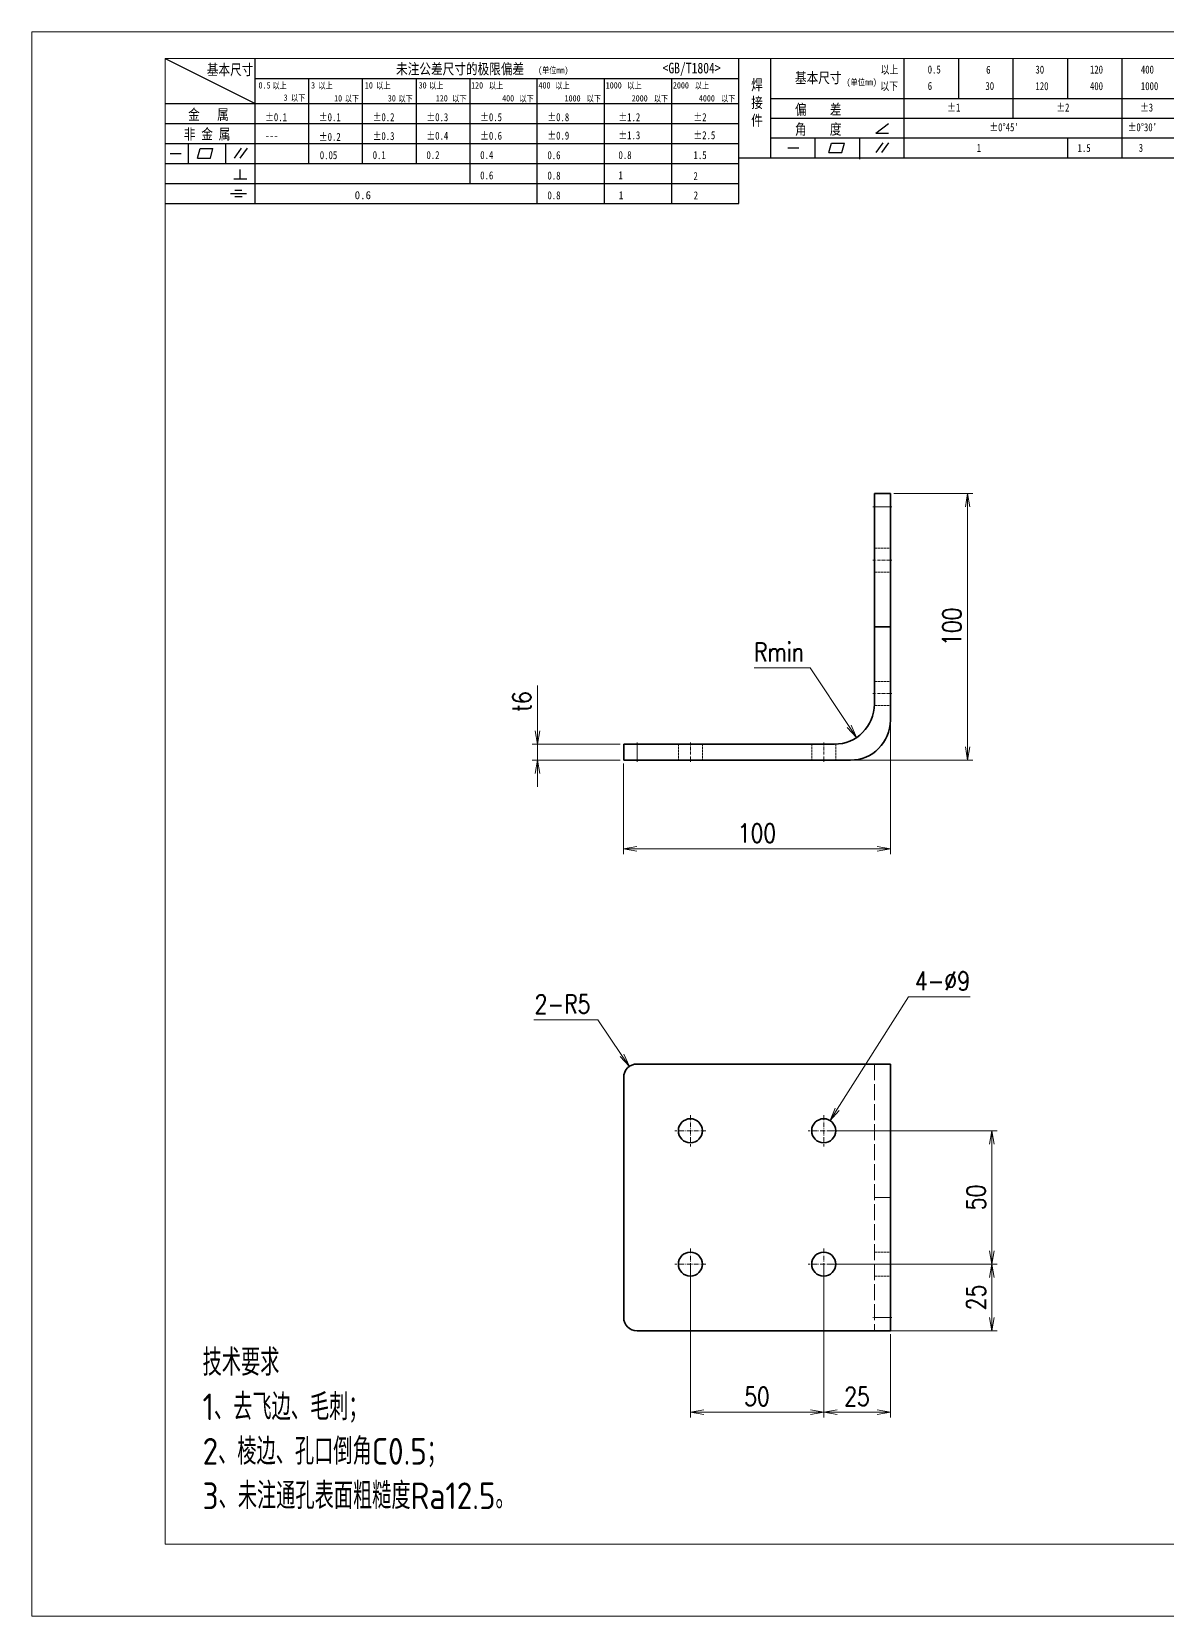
# Model space of a CAD drawing. Header units: millimetres. Extents: x 1333 to 190452, y -42879 to -5704.
# Drawn here: x 184348 to 184773, y -17761 to -17167 of the extents above; entities that cross this region are included whole.
import ezdxf

# ---------------------------------------------------------------- set-up
doc = ezdxf.new("R2010")
doc.units = ezdxf.units.MM
doc.header["$LTSCALE"] = 0.5
for name, pattern in [('AM_ISO02W050x2', [3.75, 3, -0.75]), ('AM_ISO08W050x2', [9, 6, -0.75, 1.5, -0.75]), ('DASHDOT', [18.5, 12, -3, 0.5, -3]), ('DASHED', [15, 12, -3])]:
    doc.linetypes.add(name, pattern=pattern)
for name, color, linetype, lineweight in [('中心线', 2, 'AM_ISO08W050x2', 18), ('图框', 7, 'Continuous', 18), ('标注线', 3, 'Continuous', 18), ('虚线', 1, 'AM_ISO02W050x2', 18)]:
    doc.layers.add(name, color=color, linetype=linetype, lineweight=lineweight)
doc.layers.add('图\\M+19E79\\M+195B6\\M+18E9A', color=7, linetype='Continuous')
doc.layers.add('打印-禁用', color=7, linetype='Continuous', lineweight=15, plot=False)
doc.styles.add('DIM', font='romans.shx', dxfattribs={"width": 0.8, "bigfont": 'bigfont.shx'})
doc.styles.add('国标', font='simfang.ttf', dxfattribs={"width": 0.8})
doc.styles.add('机械长仿宋', font='gbenor.shx', dxfattribs={"height": 1, "bigfont": 'gbcbig.shx'})
doc.dimstyles.new('DEH 1-2$0', dxfattribs={"dimscale": 2, "dimtxt": 3.5, "dimasz": 2.5, "dimexe": 1, "dimexo": 0.625, "dimgap": 1.2, "dimtad": 1, "dimdsep": 46, "dimtxsty": 'DIM', "dimblk": 'OPEN', "dimcen": 0, "dimclrd": 8, "dimclre": 8, "dimclrt": 2, "dimazin": 2, "dimtfac": 0.5, "dimtmove": 0, "dimatfit": 3, "dimldrblk": 'OPEN', "dimfxl": 0, "dimtolj": 2, "dimlwd": 13, "dimlwe": 13, "dimarcsym": 0})
doc.dimstyles.new('DEH 1-2$3', dxfattribs={"dimscale": 2, "dimtxt": 3.5, "dimasz": 2.5, "dimexe": 1, "dimexo": 0.625, "dimgap": 1.2, "dimtad": 1, "dimtoh": 1, "dimdsep": 46, "dimtxsty": 'DIM', "dimblk": 'OPEN', "dimcen": 0, "dimclrd": 8, "dimclre": 8, "dimclrt": 2, "dimazin": 2, "dimtfac": 0.5, "dimtofl": 0, "dimtmove": 0, "dimatfit": 3, "dimldrblk": 'OPEN', "dimfxl": 0, "dimtolj": 2, "dimlwd": 18, "dimlwe": 18, "dimarcsym": 0})
doc.dimstyles.new('DEH 1-2$4', dxfattribs={"dimscale": 2, "dimtxt": 3.5, "dimasz": 2.5, "dimexe": 1, "dimexo": 0.625, "dimgap": 1.2, "dimtad": 1, "dimtoh": 1, "dimdsep": 46, "dimtxsty": 'DIM', "dimblk": 'OPEN', "dimcen": 0, "dimclrd": 8, "dimclre": 8, "dimclrt": 2, "dimazin": 2, "dimtfac": 0.5, "dimtofl": 0, "dimtmove": 0, "dimatfit": 3, "dimldrblk": 'OPEN', "dimfxl": 0, "dimtolj": 2, "dimlwd": 18, "dimlwe": 18, "dimarcsym": 0})

# ---------------------------------------------------------------- blocks, each defined once
blk = doc.blocks.new('GZDEH零件A3图框V01版')
at = {"layer": '图\\M+19E79\\M+195B6\\M+18E9A', "color": 9}
for p, q in [((2882.49, -1554.46), (2899.37, -1562.92)), ((2899.37, -1581.67), (2899.37, -1554.46)), ((2990.09, -1581.67), (2990.09, -1554.46)), ((2996.09, -1573.08), (2996.09, -1554.46)), ((3021.09, -1561.98), (3021.09, -1554.46)), ((3031.31, -1561.98), (3031.31, -1554.46)), ((3041.53, -1561.98), (3041.53, -1554.46)), ((3051.75, -1561.98), (3051.75, -1554.46)), ((3061.98, -1561.98), (3061.98, -1554.46)), ((2899.37, -1558.24), (2990.09, -1558.24)), ((2909.45, -1574.17), (2909.45, -1558.24)), ((2919.53, -1574.17), (2919.53, -1558.24)), ((2929.61, -1574.17), (2929.61, -1558.24)), ((2939.69, -1577.92), (2939.69, -1558.24)), ((2952.29, -1581.67), (2952.29, -1558.24)), ((2964.89, -1581.67), (2964.89, -1558.24)), ((2977.49, -1581.67), (2977.49, -1558.24)), ((2996.09, -1561.98), (3113.09, -1561.98)), ((3021.09, -1573.08), (3021.09, -1561.98)), ((3041.53, -1565.68), (3041.53, -1561.98)), ((3061.98, -1573.08), (3061.98, -1561.98)), ((2882.49, -1562.92), (2990.09, -1562.92)), ((2882.49, -1566.67), (2990.09, -1566.67)), ((2996.09, -1565.68), (3113.09, -1565.68)), ((3015.75, -1568.51), (3018.15, -1566.66)), ((2882.49, -1570.42), (2990.09, -1570.42)), ((2886.92, -1574.12), (2886.92, -1570.42)), ((2893.91, -1574.12), (2893.91, -1570.42)), ((2996.09, -1569.38), (3113.09, -1569.38)), ((3004.42, -1573.08), (3004.42, -1569.38)), ((3006.97, -1572.12), (3007.45, -1570.33)), ((3007.45, -1570.33), (3009.86, -1570.33)), ((3009.39, -1572.12), (3009.86, -1570.33)), ((3012.75, -1573.08), (3012.75, -1569.38)), ((3015.75, -1568.51), (3018.15, -1568.51)), ((3015.81, -1572.12), (3017.15, -1570.26)), ((3016.89, -1572.12), (3018.23, -1570.26)), ((3051.75, -1573.08), (3051.75, -1569.38)), ((2883.43, -1572.27), (2885.49, -1572.27)), ((2888.59, -1573.16), (2889.07, -1571.37)), ((2888.59, -1573.16), (2891, -1573.16)), ((2889.07, -1571.37), (2891.48, -1571.37)), ((2891, -1573.16), (2891.48, -1571.37)), ((2895.52, -1573.16), (2896.85, -1571.3)), ((2896.6, -1573.16), (2897.94, -1571.3)), ((2990.09, -1573.08), (3113.09, -1573.08)), ((2999.26, -1571.23), (3001.32, -1571.23)), ((3006.97, -1572.12), (3009.39, -1572.12)), ((3012.75, -1573.33), (3012.75, -1573.08)), ((2882.49, -1574.17), (2990.09, -1574.17)), ((2895.42, -1577.05), (2897.81, -1577.05)), ((2896.58, -1577.05), (2896.58, -1575.28)), ((2882.49, -1577.92), (2990.09, -1577.92)), ((2894.79, -1579.77), (2897.77, -1579.77)), ((2895.57, -1579.17), (2896.92, -1579.17)), ((2882.49, -1581.67), (2990.09, -1581.67)), ((2895.57, -1580.37), (2896.93, -1580.37))]:
    blk.add_line(p, q, dxfattribs=at)
at = {"layer": '图框', "linetype": 'Continuous'}
for p, q in [((2882.49, -1554.46), (2882.49, -1832.96)), ((3272.49, -1554.46), (2882.49, -1554.46)), ((2882.49, -1832.96), (3272.49, -1832.96))]:
    blk.add_line(p, q, dxfattribs=at)
at = {"layer": '打印-禁用', "linetype": 'Continuous'}
for p, q in [((2857.49, -1549.46), (2857.49, -1846.46)), ((3277.49, -1549.46), (2857.49, -1549.46)), ((2857.49, -1846.46), (3277.49, -1846.46))]:
    blk.add_line(p, q, dxfattribs=at)
at = {"layer": '图\\M+19E79\\M+195B6\\M+18E9A', "color": 9, "style": '国标', "width": 0.8}
for s, height, p in [('基本尺寸', 2, (2890.33, -1557.58)), ('未注公差尺寸的极限偏差', 2, (2925.81, -1557.44)), ('<GB/T1804>', 2, (2975.78, -1557.27)), ('以上', 1.5, (3016.64, -1557.33)), ('0.5', 1.5, (3025.49, -1557.3)), ('6', 1.5, (3036.45, -1557.34)), ('30', 1.5, (3045.69, -1557.31)), ('120', 1.5, (3055.91, -1557.31)), ('400', 1.5, (3065.46, -1557.31)), ('30', 1.2, (2930.04, -1560.11)), ('基本尺寸', 2, (3000.6, -1559.1)), ('以下', 1.5, (3016.58, -1560.43)), ('6', 1.5, (3025.49, -1560.38)), ('30', 1.5, (3036.31, -1560.39)), ('120', 1.5, (3045.69, -1560.41)), ('400', 1.5, (3055.91, -1560.41)), ('1000', 1.5, (3065.46, -1560.41)), ('金   属', 2, (2886.82, -1565.98)), ('±0.1', 1.5, (2901.27, -1566.23)), ('±0.1', 1.5, (2911.35, -1566.23)), ('±0.2', 1.5, (2921.43, -1566.23)), ('±0.3', 1.5, (2931.51, -1566.23)), ('±0.5', 1.5, (2941.59, -1566.23)), ('±0.8', 1.5, (2954.19, -1566.23)), ('±1.2', 1.5, (2967.51, -1566.23)), ('±2', 1.5, (2981.58, -1566.23)), ('偏    差', 2, (3000.6, -1565.04)), ('±1', 1.5, (3029.16, -1564.42)), ('±2', 1.5, (3049.61, -1564.42)), ('±3', 1.5, (3065.3, -1564.42)), ('非 金 属', 2, (2886.02, -1569.65)), ('±0.3', 1.5, (2921.43, -1569.77)), ('±0.4', 1.5, (2931.51, -1569.71)), ('±0.6', 1.5, (2941.59, -1569.71)), ('±0.9', 1.5, (2954.19, -1569.68)), ('±1.3', 1.5, (2967.51, -1569.62)), ('±2.5', 1.5, (2981.58, -1569.61)), ('角    度', 2, (3000.6, -1568.74)), ("±0%%D45'", 1.5, (3037.06, -1568.12)), ("±0%%D30'", 1.5, (3062.98, -1568.12)), ('---', 1.5, (2901.27, -1569.65)), ('±0.2', 1.5, (2911.35, -1569.92)), ('1', 1.5, (3034.69, -1571.98)), ('1.5', 1.5, (3053.59, -1572.01)), ('3', 1.5, (3065.05, -1571.98)), ('0.1', 1.5, (2921.43, -1573.34)), ('0.2', 1.5, (2931.51, -1573.33)), ('0.4', 1.5, (2941.59, -1573.33)), ('0.6', 1.5, (2954.19, -1573.35)), ('0.8', 1.5, (2967.51, -1573.33)), ('1.5', 1.5, (2981.58, -1573.34)), ('0.6', 1.5, (2941.59, -1577.14)), ('0.8', 1.5, (2954.19, -1577.17)), ('1', 1.5, (2967.51, -1577.12)), ('2', 1.5, (2981.58, -1577.26)), ('0.8', 1.5, (2954.19, -1580.87)), ('1', 1.5, (2967.59, -1580.86)), ('2', 1.5, (2981.62, -1580.89))]:
    blk.add_text(s, height=height, dxfattribs=at).set_placement(p)
at = {"layer": '图\\M+19E79\\M+195B6\\M+18E9A', "color": 9, "lineweight": 15, "style": '国标', "width": 0.8}
for s, p in [('(单位mm)', (2952.44, -1557.27)), ('0.5', (2900.03, -1560.11)), ('以上', (2902.64, -1560.16)), ('3', (2909.88, -1560.11)), ('以上', (2911.25, -1560.16)), ('10', (2919.96, -1560.11)), ('以上', (2922.09, -1560.16)), ('以上', (2932.02, -1560.16)), ('120', (2939.88, -1560.11)), ('以上', (2943.21, -1560.16)), ('400', (2952.52, -1560.11)), ('以上', (2955.68, -1560.16)), ('1000', (2965.12, -1560.11)), ('以上', (2969.16, -1560.16)), ('2000', (2977.72, -1560.11)), ('以上', (2981.8, -1560.16)), ('(单位mm)', (3010.27, -1559.51)), ('3', (2904.73, -1562.41)), ('以下', (2906.1, -1562.46)), ('10', (2914.19, -1562.54)), ('以下', (2916.18, -1562.59)), ('30', (2924.27, -1562.54)), ('以下', (2926.26, -1562.59)), ('120', (2933.26, -1562.54)), ('以下', (2936.34, -1562.59)), ('400', (2945.7, -1562.54)), ('以下', (2948.94, -1562.59)), ('1000', (2957.41, -1562.54)), ('以下', (2961.54, -1562.59)), ('2000', (2969.99, -1562.54)), ('以下', (2974.14, -1562.59)), ('4000', (2982.59, -1562.54)), ('以下', (2986.74, -1562.59))]:
    blk.add_text(s, height=1.2, dxfattribs=at).set_placement(p)
at = {"layer": '图\\M+19E79\\M+195B6\\M+18E9A', "color": 9, "lineweight": 13, "style": '国标'}
blk.add_text('0.6', height=1.5, dxfattribs=at).set_placement((2918.05, -1580.85))
at = {"layer": '图\\M+19E79\\M+195B6\\M+18E9A', "color": 9, "insert": (2992.39, -1558.41), "char_height": 2, "width": 3.1877, "attachment_point": 1, "style": '国标'}
blk.add_mtext('焊\\P接\\P件', dxfattribs=at)
at = {"layer": '图\\M+19E79\\M+195B6\\M+18E9A', "color": 9, "insert": (2911.51, -1573.37), "char_height": 1.5, "attachment_point": 7, "style": '国标'}
blk.add_mtext_dynamic_manual_height_columns('0.05', width=5.1982, gutter_width=12.5, heights=[0], dxfattribs=at)
blk = doc.blocks.new('DEH A3')
at = {"layer": '图框'}
blk.add_blockref('GZDEH零件A3图框V01版', (-2857.49, 1846.46), dxfattribs=at)
blk = doc.blocks.new('_Open')
at = {"color": 0, "linetype": 'ByBlock', "lineweight": -2}
for p, q in [((-1, 0.17), (0, 0)), ((-1, -0.17), (0, 0)), ((0, 0), (-1, 0))]:
    blk.add_line(p, q, dxfattribs=at)
blk = doc.blocks.new('*D95')
at = {"layer": 'Defpoints', "color": 0, "transparency": 16777216}
for p in [(184537.2, -17433.93), (184569.5, -17433.93), (184569.5, -17439.93)]:
    blk.add_point(p, dxfattribs=at)
at = {"layer": '标注线', "color": 8, "lineweight": 13, "transparency": 16777216}
for p, q in [((184537.2, -17428.93), (184537.2, -17411.93)), ((184568.25, -17433.93), (184535.2, -17433.93)), ((184537.2, -17439.93), (184537.2, -17433.93)), ((184568.25, -17439.93), (184535.2, -17439.93)), ((184537.2, -17444.93), (184537.2, -17449.93))]:
    blk.add_line(p, q, dxfattribs=at)
at = {"layer": '标注线', "color": 8, "lineweight": 13, "transparency": 16777216, "xscale": 5, "yscale": 5, "zscale": 5}
for p, rotation in [((184537.2, -17433.93), 270), ((184537.2, -17439.93), 90)]:
    blk.add_blockref('_Open', p, dxfattribs=dict(at, rotation=rotation))
at = {"layer": '标注线', "color": 2, "transparency": 16777216, "insert": (184531.3, -17417.93), "char_height": 7, "attachment_point": 5, "rotation": 90, "style": 'DIM'}
blk.add_mtext('\\A2;{\\Fromans,bigfont|c134;t}6', dxfattribs=at)
blk = doc.blocks.new('*D96')
at = {"layer": 'Defpoints', "color": 0, "transparency": 16777216}
for p in [(184669.5, -17424.93), (184569.5, -17439.93), (184669.5, -17473.19)]:
    blk.add_point(p, dxfattribs=at)
at = {"layer": '标注线', "color": 8, "lineweight": 13, "transparency": 16777216}
for p, q in [((184669.5, -17426.18), (184669.5, -17475.19)), ((184569.5, -17441.18), (184569.5, -17475.19)), ((184574.5, -17473.19), (184664.5, -17473.19))]:
    blk.add_line(p, q, dxfattribs=at)
at = {"layer": '标注线', "color": 8, "lineweight": 13, "transparency": 16777216, "xscale": 5, "yscale": 5, "zscale": 5, "rotation": 180}
blk.add_blockref('_Open', (184569.5, -17473.19), dxfattribs=at)
at = {"layer": '标注线', "color": 8, "lineweight": 13, "transparency": 16777216, "xscale": 5, "yscale": 5, "zscale": 5}
blk.add_blockref('_Open', (184669.5, -17473.19), dxfattribs=at)
at = {"layer": '标注线', "color": 2, "transparency": 16777216, "insert": (184619.5, -17467.29), "char_height": 7, "attachment_point": 5, "style": 'DIM'}
blk.add_mtext('\\A2;100', dxfattribs=at)
blk = doc.blocks.new('*D97')
at = {"layer": 'Defpoints', "color": 0, "transparency": 16777216}
for p in [(184669.5, -17339.93), (184698.49, -17339.93), (184654.5, -17439.93)]:
    blk.add_point(p, dxfattribs=at)
at = {"layer": '标注线', "color": 8, "lineweight": 13, "transparency": 16777216}
for p, q in [((184670.75, -17339.93), (184700.49, -17339.93)), ((184698.49, -17434.93), (184698.49, -17344.93)), ((184655.75, -17439.93), (184700.49, -17439.93))]:
    blk.add_line(p, q, dxfattribs=at)
at = {"layer": '标注线', "color": 8, "lineweight": 13, "transparency": 16777216, "xscale": 5, "yscale": 5, "zscale": 5}
for p, rotation in [((184698.49, -17339.93), 90), ((184698.49, -17439.93), 270)]:
    blk.add_blockref('_Open', p, dxfattribs=dict(at, rotation=rotation))
at = {"layer": '标注线', "color": 2, "transparency": 16777216, "insert": (184692.59, -17389.93), "char_height": 7, "attachment_point": 5, "rotation": 90, "style": 'DIM'}
blk.add_mtext('\\A2;100', dxfattribs=at)
blk = doc.blocks.new('*D98')
at = {"layer": 'Defpoints', "color": 0, "transparency": 16777216}
for p in [(184648.5, -17418.93), (184656.81, -17431.42)]:
    blk.add_point(p, dxfattribs=at)
at = {"layer": '标注线', "color": 8, "lineweight": 18, "transparency": 16777216}
for p, q in [((184618.38, -17405.31), (184639.45, -17405.31)), ((184639.45, -17405.31), (184654.04, -17427.25))]:
    blk.add_line(p, q, dxfattribs=at)
at = {"layer": '标注线', "color": 8, "lineweight": 18, "transparency": 16777216, "xscale": 5, "yscale": 5, "zscale": 5, "rotation": 303.616333123547}
blk.add_blockref('_Open', (184656.81, -17431.42), dxfattribs=at)
at = {"layer": '标注线', "color": 2, "transparency": 16777216, "insert": (184627.72, -17399.41), "char_height": 7, "attachment_point": 5, "style": 'DIM'}
blk.add_mtext('\\A2;{\\Fromans,bigfont|c134;Rmin}', dxfattribs=at)
blk = doc.blocks.new('*D99')
at = {"layer": 'Defpoints', "color": 0, "transparency": 16777216}
for p in [(184644.5, -17628.83), (184669.5, -17653.83), (184669.5, -17684.36)]:
    blk.add_point(p, dxfattribs=at)
at = {"layer": '标注线', "color": 8, "lineweight": 13, "transparency": 16777216}
for p, q in [((184644.5, -17630.08), (184644.5, -17686.36)), ((184669.5, -17655.08), (184669.5, -17686.36)), ((184649.5, -17684.36), (184664.5, -17684.36))]:
    blk.add_line(p, q, dxfattribs=at)
at = {"layer": '标注线', "color": 8, "lineweight": 13, "transparency": 16777216, "xscale": 5, "yscale": 5, "zscale": 5, "rotation": 180}
blk.add_blockref('_Open', (184644.5, -17684.36), dxfattribs=at)
at = {"layer": '标注线', "color": 8, "lineweight": 13, "transparency": 16777216, "xscale": 5, "yscale": 5, "zscale": 5}
blk.add_blockref('_Open', (184669.5, -17684.36), dxfattribs=at)
at = {"layer": '标注线', "color": 2, "transparency": 16777216, "insert": (184657, -17678.46), "char_height": 7, "attachment_point": 5, "style": 'DIM'}
blk.add_mtext('\\A2;25', dxfattribs=at)
blk = doc.blocks.new('*D100')
at = {"layer": 'Defpoints', "color": 0, "transparency": 16777216}
for p in [(184594.5, -17628.83), (184644.5, -17628.83), (184594.5, -17684.36)]:
    blk.add_point(p, dxfattribs=at)
at = {"layer": '标注线', "color": 8, "lineweight": 13, "transparency": 16777216}
for p, q in [((184594.5, -17630.08), (184594.5, -17686.36)), ((184644.5, -17630.08), (184644.5, -17686.36)), ((184639.5, -17684.36), (184599.5, -17684.36))]:
    blk.add_line(p, q, dxfattribs=at)
at = {"layer": '标注线', "color": 8, "lineweight": 13, "transparency": 16777216, "xscale": 5, "yscale": 5, "zscale": 5, "rotation": 180}
blk.add_blockref('_Open', (184594.5, -17684.36), dxfattribs=at)
at = {"layer": '标注线', "color": 8, "lineweight": 13, "transparency": 16777216, "xscale": 5, "yscale": 5, "zscale": 5}
blk.add_blockref('_Open', (184644.5, -17684.36), dxfattribs=at)
at = {"layer": '标注线', "color": 2, "transparency": 16777216, "insert": (184619.5, -17678.46), "char_height": 7, "attachment_point": 5, "style": 'DIM'}
blk.add_mtext('\\A2;50', dxfattribs=at)
blk = doc.blocks.new('*D101')
at = {"layer": 'Defpoints', "color": 0, "transparency": 16777216}
for p in [(184644.5, -17628.83), (184658.79, -17653.83), (184707.54, -17653.83)]:
    blk.add_point(p, dxfattribs=at)
at = {"layer": '标注线', "color": 8, "lineweight": 13, "transparency": 16777216}
for p, q in [((184645.75, -17628.83), (184709.54, -17628.83)), ((184707.54, -17633.83), (184707.54, -17648.83)), ((184660.04, -17653.83), (184709.54, -17653.83))]:
    blk.add_line(p, q, dxfattribs=at)
at = {"layer": '标注线', "color": 8, "lineweight": 13, "transparency": 16777216, "xscale": 5, "yscale": 5, "zscale": 5}
for p, rotation in [((184707.54, -17628.83), 90), ((184707.54, -17653.83), 270)]:
    blk.add_blockref('_Open', p, dxfattribs=dict(at, rotation=rotation))
at = {"layer": '标注线', "color": 2, "transparency": 16777216, "insert": (184701.64, -17641.33), "char_height": 7, "attachment_point": 5, "rotation": 90, "style": 'DIM'}
blk.add_mtext('\\A2;25', dxfattribs=at)
blk = doc.blocks.new('*D102')
at = {"layer": 'Defpoints', "color": 0, "transparency": 16777216}
for p in [(184644.5, -17578.83), (184707.54, -17578.83), (184644.5, -17628.83)]:
    blk.add_point(p, dxfattribs=at)
at = {"layer": '标注线', "color": 8, "lineweight": 13, "transparency": 16777216}
for p, q in [((184645.75, -17578.83), (184709.54, -17578.83)), ((184707.54, -17623.83), (184707.54, -17583.83)), ((184645.75, -17628.83), (184709.54, -17628.83))]:
    blk.add_line(p, q, dxfattribs=at)
at = {"layer": '标注线', "color": 8, "lineweight": 13, "transparency": 16777216, "xscale": 5, "yscale": 5, "zscale": 5}
for p, rotation in [((184707.54, -17578.83), 90), ((184707.54, -17628.83), 270)]:
    blk.add_blockref('_Open', p, dxfattribs=dict(at, rotation=rotation))
at = {"layer": '标注线', "color": 2, "transparency": 16777216, "insert": (184701.64, -17603.83), "char_height": 7, "attachment_point": 5, "rotation": 90, "style": 'DIM'}
blk.add_mtext('\\A2;50', dxfattribs=at)
blk = doc.blocks.new('*D109')
at = {"layer": 'Defpoints', "color": 0, "transparency": 16777216}
for p in [(184571.69, -17554.7), (184574.5, -17558.83)]:
    blk.add_point(p, dxfattribs=at)
at = {"layer": '标注线', "color": 8, "lineweight": 18, "transparency": 16777216}
for p, q in [((184535.78, -17537.23), (184559.78, -17537.23)), ((184559.78, -17537.23), (184568.87, -17550.57))]:
    blk.add_line(p, q, dxfattribs=at)
at = {"layer": '标注线', "color": 8, "lineweight": 18, "transparency": 16777216, "xscale": 5, "yscale": 5, "zscale": 5, "rotation": 304.2663026889571}
blk.add_blockref('_Open', (184571.69, -17554.7), dxfattribs=at)
at = {"layer": '标注线', "color": 2, "transparency": 16777216, "insert": (184546.58, -17531.33), "char_height": 7, "attachment_point": 5, "style": 'DIM'}
blk.add_mtext('\\A2;{\\Fromans,bigfont|c134;2-}R5', dxfattribs=at)
blk = doc.blocks.new('*D110')
at = {"layer": 'Defpoints', "color": 0, "transparency": 16777216}
for p in [(184646.91, -17575.03), (184642.1, -17582.64)]:
    blk.add_point(p, dxfattribs=at)
at = {"layer": '标注线', "color": 8, "lineweight": 18, "transparency": 16777216}
for p, q in [((184676.25, -17528.59), (184649.58, -17570.8)), ((184699.45, -17528.59), (184676.25, -17528.59))]:
    blk.add_line(p, q, dxfattribs=at)
at = {"layer": '标注线', "color": 8, "lineweight": 18, "transparency": 16777216, "xscale": 5, "yscale": 5, "zscale": 5, "rotation": 237.7108386520334}
blk.add_blockref('_Open', (184646.91, -17575.03), dxfattribs=at)
at = {"layer": '标注线', "color": 2, "transparency": 16777216, "insert": (184689.05, -17522.69), "char_height": 7, "attachment_point": 5, "style": 'DIM'}
blk.add_mtext('\\A2;4-%%c9', dxfattribs=at)

msp = doc.modelspace()

# ---------------------------------------------------------------- linework, layer by layer
at = {"color": 7, "lineweight": 35}
for p, q in [((184663.503, -17389.926), (184663.503, -17339.926)), ((184669.503, -17389.926), (184669.503, -17339.926)), ((184663.503, -17389.926), (184663.503, -17418.926)), ((184669.503, -17424.926), (184669.503, -17389.926)), ((184648.503, -17433.926), (184574.503, -17433.926)), ((184574.503, -17439.926), (184654.503, -17439.926)), ((184574.503, -17553.833), (184669.503, -17553.833)), ((184669.503, -17553.833), (184669.503, -17653.833)), ((184569.503, -17558.833), (184569.503, -17648.833)), ((184574.503, -17653.833), (184669.503, -17653.833))]:
    msp.add_line(p, q, dxfattribs=at)
at = {"color": 7, "lineweight": 35, "ltscale": 0.15}
for p, q in [((184669.503, -17339.926), (184663.503, -17339.926)), ((184669.503, -17389.926), (184663.503, -17389.926)), ((184569.503, -17433.926), (184569.503, -17439.926))]:
    msp.add_line(p, q, dxfattribs=at)
at = {"color": 7, "lineweight": 35, "ltscale": 0.125}
for p, q in [((184569.503, -17433.926), (184574.503, -17433.926)), ((184574.503, -17439.926), (184569.503, -17439.926))]:
    msp.add_line(p, q, dxfattribs=at)
at = {"color": 7, "lineweight": 13, "ltscale": 0.15}
msp.add_line((184574.503, -17433.926), (184574.503, -17439.926), dxfattribs=at)
at = {"color": 7, "lineweight": 35}
for centre in [(184594.503, -17578.833), (184644.503, -17578.833), (184594.503, -17628.833), (184644.503, -17628.833)]:
    msp.add_circle(centre, 4.5, dxfattribs=at)
for centre, radius, start, end in [((184648.503, -17418.926), 15, 270, 0), ((184654.503, -17424.926), 15, 270, 0), ((184574.503, -17558.833), 5, 90.000003, 180.000005), ((184574.503, -17648.833), 5, 180.000005, 269.999997)]:
    msp.add_arc(centre, radius, start, end, dxfattribs=at)
at = {"layer": '中心线', "linetype": 'DASHDOT', "lineweight": 13, "ltscale": 0.180017}
for p, q in [((184670.104, -17344.926), (184662.903, -17344.926)), ((184670.104, -17648.833), (184662.903, -17648.833))]:
    msp.add_line(p, q, dxfattribs=at)
at = {"layer": '中心线', "linetype": 'DASHDOT', "lineweight": 13, "ltscale": 0.180005}
for p, q in [((184662.903, -17364.926), (184670.104, -17364.926)), ((184662.903, -17414.926), (184670.104, -17414.926)), ((184662.903, -17628.833), (184670.104, -17628.833))]:
    msp.add_line(p, q, dxfattribs=at)
at = {"layer": '中心线', "linetype": 'DASHDOT', "lineweight": 13, "ltscale": 0.180015}
for p, q in [((184574.503, -17433.326), (184574.503, -17440.527)), ((184594.503, -17433.326), (184594.503, -17440.527)), ((184644.503, -17433.326), (184644.503, -17440.527))]:
    msp.add_line(p, q, dxfattribs=at)
at = {"layer": '中心线', "linetype": 'DASHDOT', "lineweight": 13, "ltscale": 0.2925}
for p, q in [((184594.503, -17572.983), (184594.503, -17584.683)), ((184644.503, -17572.983), (184644.503, -17584.683)), ((184594.503, -17622.983), (184594.503, -17634.683)), ((184644.503, -17622.983), (184644.503, -17634.683))]:
    msp.add_line(p, q, dxfattribs=at)
at = {"layer": '中心线', "linetype": 'DASHDOT', "lineweight": 13, "ltscale": 0.292505}
for p, q in [((184600.354, -17578.833), (184588.653, -17578.833)), ((184650.354, -17578.833), (184638.653, -17578.833)), ((184600.354, -17628.833), (184588.653, -17628.833)), ((184650.354, -17628.833), (184638.653, -17628.833))]:
    msp.add_line(p, q, dxfattribs=at)
at = {"layer": '虚线', "linetype": 'DASHED', "lineweight": 13, "ltscale": 0.15}
for p, q in [((184669.503, -17344.926), (184663.503, -17344.926)), ((184663.503, -17360.426), (184669.503, -17360.426)), ((184663.503, -17369.426), (184669.503, -17369.426)), ((184663.503, -17410.426), (184669.503, -17410.426)), ((184663.503, -17419.426), (184669.503, -17419.426)), ((184574.503, -17433.926), (184574.503, -17439.926)), ((184590.003, -17433.926), (184590.003, -17439.926)), ((184590.003, -17433.926), (184590.003, -17439.926)), ((184599.003, -17433.926), (184599.003, -17439.926)), ((184599.003, -17433.926), (184599.003, -17439.926)), ((184640.003, -17433.926), (184640.003, -17439.926)), ((184640.003, -17433.926), (184640.003, -17439.926)), ((184649.003, -17433.926), (184649.003, -17439.926)), ((184649.003, -17433.926), (184649.003, -17439.926)), ((184669.503, -17603.833), (184663.503, -17603.833)), ((184663.503, -17624.333), (184669.503, -17624.333)), ((184663.503, -17624.333), (184669.503, -17624.333)), ((184663.503, -17633.333), (184669.503, -17633.333)), ((184663.503, -17633.333), (184669.503, -17633.333)), ((184669.503, -17648.833), (184663.503, -17648.833))]:
    msp.add_line(p, q, dxfattribs=at)
at = {"layer": '虚线', "linetype": 'DASHED', "lineweight": 13}
msp.add_line((184663.503, -17553.833), (184663.503, -17653.833), dxfattribs=at)

# ---------------------------------------------------------------- block references
at = {"layer": '图框', "xscale": 2, "yscale": 2, "zscale": 2}
msp.add_blockref('DEH A3', (184347.513, -17760.849), dxfattribs=at)

# ---------------------------------------------------------------- texts
at = {"layer": '标注线', "color": 2, "insert": (184411.609, -17720.672), "char_height": 10, "width": 229.64922, "attachment_point": 7, "style": '机械长仿宋'}
msp.add_mtext('\\A2;技术要求\\P1、去飞边、毛刺；\\P2、棱边、孔口倒角C0.5；\\P3、未注通孔表面粗糙度Ra12.5。', dxfattribs=at)

# ---------------------------------------------------------------- dimensions: what is measured, and where the dimension line sits
at = {"layer": '标注线'}
for base, p1, p2, picture, middle in [((184698.486, -17339.926), (184654.503, -17439.926), (184669.503, -17339.926), '*D97', (184692.586, -17389.926)), ((184707.54, -17578.833), (184644.503, -17628.833), (184644.503, -17578.833), '*D102', (184701.64, -17603.833)), ((184707.54, -17653.833), (184644.503, -17628.833), (184658.786, -17653.833), '*D101', (184701.64, -17641.333))]:
    dim = msp.add_linear_dim(base=base, p1=p1, p2=p2, angle=90, dimstyle='DEH 1-2$0', dxfattribs=at)
    dim.commit()
    dim.dimension.update_dxf_attribs({"geometry": picture, "text_midpoint": middle})
dim = msp.add_radius_dim(center=(184648.503, -17418.926), mpoint=(184656.808, -17431.418), text='{\\Fromans,bigfont|c134;Rmin}', dimstyle='DEH 1-2$4', override={"dimtmove": 1}, dxfattribs=at)
dim.commit()
dim.dimension.update_dxf_attribs({"geometry": '*D98', "text_midpoint": (184639.45, -17405.309), "dimtype": 164})
dim = msp.add_linear_dim(base=(184537.203, -17433.926), p1=(184569.503, -17439.926), p2=(184569.503, -17433.926), angle=90, text='{\\Fromans,bigfont|c134;t}<>', dimstyle='DEH 1-2$0', dxfattribs=at)
dim.commit()
dim.dimension.update_dxf_attribs({"geometry": '*D95', "text_midpoint": (184531.303, -17417.926)})
for base, p1, p2, picture, middle in [((184669.503, -17473.195), (184569.503, -17439.926), (184669.503, -17424.926), '*D96', (184619.503, -17467.295)), ((184594.503, -17684.356), (184644.503, -17628.833), (184594.503, -17628.833), '*D100', (184619.503, -17678.456)), ((184669.503, -17684.356), (184644.503, -17628.833), (184669.503, -17653.833), '*D99', (184657.003, -17678.456))]:
    dim = msp.add_linear_dim(base=base, p1=p1, p2=p2, dimstyle='DEH 1-2$0', dxfattribs=at)
    dim.commit()
    dim.dimension.update_dxf_attribs({"geometry": picture, "text_midpoint": middle})
dim = msp.add_diameter_dim_2p(p1=(184642.1, -17582.637), p2=(184646.907, -17575.029), dimstyle='DEH 1-2$3', override={"dimpost": '4-%%c<>'}, dxfattribs=at)
dim.commit()
dim.dimension.update_dxf_attribs({"geometry": '*D110', "text_midpoint": (184689.054, -17528.588), "dimtype": 163})
dim = msp.add_radius_dim(center=(184574.503, -17558.833), mpoint=(184571.688, -17554.701), text='{\\Fromans,bigfont|c134;2-}<>', dimstyle='DEH 1-2$4', dxfattribs=at)
dim.commit()
dim.dimension.update_dxf_attribs({"geometry": '*D109', "text_midpoint": (184546.582, -17537.225), "dimtype": 164})

doc.saveas('drawing.dxf')
